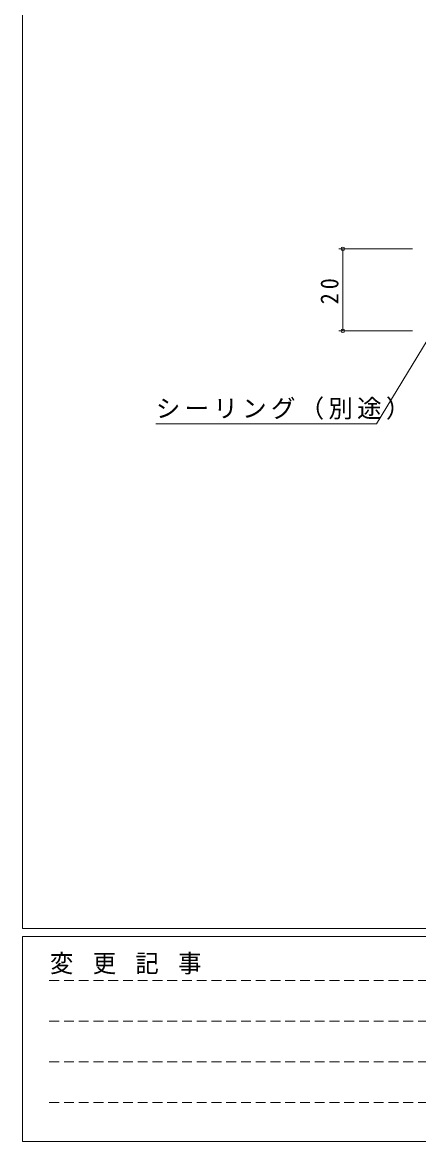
# Model space of a CAD drawing. Units: millimetres, scale not verified. Extents: x -594 to 539, y -420 to 386.
# Drawn here: x -590 to -493.3, y -420 to -147 of the extents above; entities that cross this region are included whole.
import ezdxf

# ---------------------------------------------------------------- set-up
doc = ezdxf.new("R2010")
doc.units = ezdxf.units.MM
doc.header["$LTSCALE"] = 2
doc.linetypes.add('DASHED1', pattern=[1.8, 1.2, -0.6])
doc.layers.add('0-1_YKK_ZWAK', color=7, linetype='Continuous', lineweight=9)
doc.layers.add('0-6_YKK_D', color=6, linetype='Continuous', lineweight=9)
doc.styles.add('ＭＳ ゴシック', font='')
doc.styles.get('ＭＳ ゴシック').set_extended_font_data('MS Gothic')

msp = doc.modelspace()

# ---------------------------------------------------------------- linework, layer by layer
at = {"layer": '0-1_YKK_ZWAK'}
for p, q in [((-590, -368), (-590, 382)), ((510, -368), (-590, -368)), ((-590, -420), (-590, -370)), ((456, -370), (-590, -370)), ((-590, -420), (456, -420))]:
    msp.add_line(p, q, dxfattribs=at)
at = {"layer": '0-1_YKK_ZWAK', "linetype": 'DASHED1'}
for p, q in [((-583.43, -380.732), (-228.87, -380.732)), ((-583.43, -390.63), (-228.87, -390.63)), ((-583.43, -400.528), (-228.87, -400.528)), ((-583.43, -410.426), (-228.87, -410.426))]:
    msp.add_line(p, q, dxfattribs=at)
at = {"layer": '0-6_YKK_D'}
for p, q in [((-494.793, -202.243), (-512.794, -202.243)), ((-511.794, -202.243), (-511.794, -222.243)), ((-484.644, -213.698), (-503.542, -244.928)), ((-494.793, -222.243), (-512.794, -222.243)), ((-503.542, -244.928), (-557.442, -244.928))]:
    msp.add_line(p, q, dxfattribs=at)
for centre in [(-511.794, -202.243), (-511.794, -222.243)]:
    msp.add_circle(centre, 0.425, dxfattribs=at)

# ---------------------------------------------------------------- texts
at = {"layer": '0-1_YKK_ZWAK', "insert": (-583.265, -379.209), "char_height": 4.399, "attachment_point": 7, "style": 'ＭＳ ゴシック'}
msp.add_mtext('\\T1.22;\\W0.95;変\\~更\\~記\\~事', dxfattribs=at)
at = {"layer": '0-6_YKK_D', "color": 7, "insert": (-512.794, -215.763), "char_height": 4.399, "attachment_point": 7, "rotation": 90, "style": 'ＭＳ ゴシック'}
msp.add_mtext('\\T1.36;\\W0.9;20', dxfattribs=at)
at = {"layer": '0-6_YKK_D', "color": 7, "insert": (-557.442, -243.928), "char_height": 4.399, "attachment_point": 7, "style": 'ＭＳ ゴシック'}
msp.add_mtext('\\T1.17;シーリング（別途）', dxfattribs=at)

doc.saveas('drawing.dxf')
